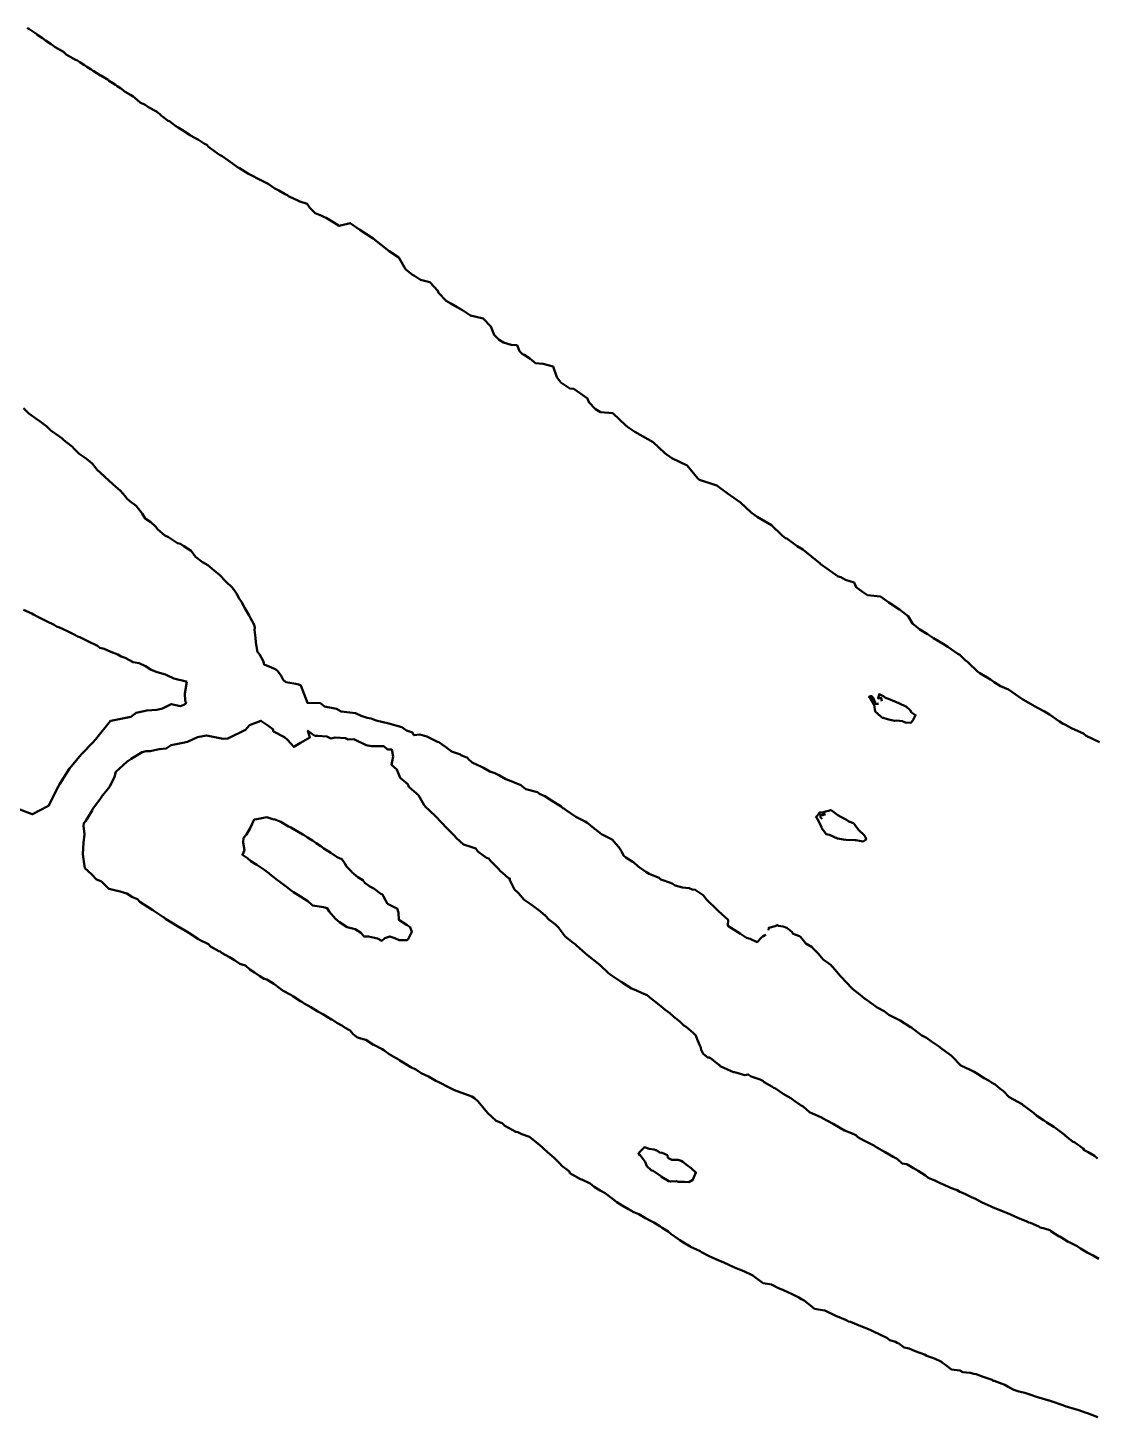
# Model space of a CAD drawing. Extents: x 64423 to 71245, y 9511 to 12464.
# Drawn here: x 69029 to 69539, y 10412 to 11077 of the extents above; entities that cross this region are included whole.
import ezdxf

# ---------------------------------------------------------------- set-up
doc = ezdxf.new("R2010")
doc.units = 0
doc.header["$MEASUREMENT"] = 0
doc.layers.add('contour', color=7, linetype='CONTINUOUS', lineweight=50, true_color=0x0000d1)

msp = doc.modelspace()

# ---------------------------------------------------------------- linework, layer by layer
at = {"layer": 'contour'}
for points in [[(69028.755329, 11076.725489, 0), (69029.126918, 11076.376195, 0), (69029.459298, 11076.242356, 0), (69033.314249, 11073.629881, 0), (69033.338044, 11073.608881, 0), (69033.37177, 11073.590826, 0), (69035.969492, 11071.748814, 0), (69037.514971, 11070.696645, 0), (69040.186957, 11068.886701, 0), (69042.103794, 11067.415931, 0), (69046.120902, 11065.154015, 0), (69047.390107, 11063.884645, 0), (69051.895318, 11061.463599, 0), (69052.448454, 11061.205608, 0), (69053.837428, 11060.357918, 0), (69056.095968, 11058.855777, 0), (69057.289572, 11058.134125, 0), (69059.369627, 11056.805726, 0), (69060.328047, 11056.064102, 0), (69063.839155, 11053.975416, 0), (69063.927089, 11053.925178, 0), (69067.400779, 11051.762268, 0), (69067.679304, 11051.574701, 0), (69070.966804, 11049.408827, 0), (69071.785351, 11048.75075, 0), (69073.339418, 11047.855277, 0), (69075.613716, 11046.022758, 0), (69078.067424, 11044.696535, 0), (69079.360215, 11043.927121, 0), (69080.123638, 11043.304976, 0), (69082.714509, 11041.07084, 0), (69085.077127, 11039.845752, 0), (69086.758847, 11038.775514, 0), (69089.298515, 11037.396913, 0), (69090.546043, 11036.732611, 0), (69092.203179, 11035.394338, 0), (69093.006229, 11034.631092, 0), (69094.075917, 11033.883575, 0), (69095.835187, 11032.420937, 0), (69096.847398, 11031.898011, 0), (69099.803039, 11029.7448, 0), (69100.944827, 11029.033699, 0), (69102.983527, 11027.726563, 0), (69106.695053, 11025.317511, 0), (69106.741033, 11025.290613, 0), (69106.78435, 11025.275436, 0), (69110.608546, 11023.108067, 0), (69113.436689, 11021.218673, 0), (69114.646831, 11020.790062, 0), (69115.45092, 11019.869123, 0), (69118.511429, 11017.566176, 0), (69120.722594, 11016.037321, 0), (69121.883644, 11015.269987, 0), (69124.595783, 11013.455263, 0), (69125.756814, 11012.658143, 0), (69129.827389, 11009.739027, 0), (69130.038847, 11009.713635, 0), (69130.173551, 11009.554228, 0), (69134.541267, 11006.935023, 0), (69136.713287, 11005.832329, 0), (69138.525148, 11004.808905, 0), (69139.506491, 11004.336859, 0), (69142.967971, 11002.597567, 0), (69143.881427, 11002.096298, 0), (69147.092451, 10999.839583, 0), (69149.09604, 10998.873, 0), (69152.07827, 10997.122683, 0), (69153.179178, 10996.659611, 0), (69153.702546, 10996.133847, 0), (69156.323736, 10994.974774, 0), (69158.142807, 10994.090254, 0), (69159.122998, 10993.586474, 0), (69162.616087, 10992.49141, 0), (69163.892031, 10990.641947, 0), (69166.399847, 10988.125257, 0), (69169.60285, 10986.784345, 0), (69170.797623, 10986.151726, 0), (69171.720102, 10985.884239, 0), (69175.279362, 10983.621443, 0), (69177.891783, 10981.983298, 0), (69183.162213, 10983.339238, 0), (69187.795085, 10980.148706, 0), (69194.096107, 10976.026237, 0), (69201.750333, 10969.937575, 0), (69206.375252, 10966.910761, 0), (69209.648144, 10961.344579, 0), (69212.962789, 10958.607448, 0), (69213.884482, 10958.091777, 0), (69216.744798, 10956.185074, 0), (69221.286288, 10955.076705, 0), (69225.109569, 10950.943387, 0), (69225.392109, 10950.007434, 0), (69229.070984, 10946.150583, 0), (69231.294551, 10944.857462, 0), (69234.278467, 10943.19622, 0), (69236.901825, 10941.621865, 0), (69240.706382, 10939.16165, 0), (69246.795132, 10937.663131, 0), (69250.457, 10933.961271, 0), (69251.940494, 10929.9732, 0), (69254.445417, 10927.585411, 0), (69256.371393, 10926.210077, 0), (69260.11189, 10925.071177, 0), (69262.93414, 10925.002421, 0), (69264.127216, 10922.147174, 0), (69265.455459, 10920.69529, 0), (69266.342578, 10920.39026, 0), (69268.961668, 10918.631788, 0), (69271.794491, 10916.281971, 0), (69275.48208, 10915.985821, 0), (69280.154857, 10914.742822, 0), (69282.006382, 10909.725522, 0), (69283.894644, 10907.109522, 0), (69288.087897, 10904.264242, 0), (69290.046887, 10904.130475, 0), (69295.412807, 10900.313643, 0), (69296.596099, 10899.478822, 0), (69297.202343, 10897.731078, 0), (69300.49894, 10894.285443, 0), (69302.884223, 10892.872406, 0), (69308.682806, 10892.363651, 0), (69314.875744, 10886.579849, 0), (69316.37688, 10885.466543, 0), (69319.157918, 10883.449772, 0), (69327.96657, 10878.643148, 0), (69333.622319, 10873.274638, 0), (69336.983129, 10870.868089, 0), (69344.275993, 10867.44678, 0), (69349.281042, 10861.182085, 0), (69350.139829, 10860.582717, 0), (69358.498117, 10857.859517, 0), (69363.369029, 10854.116044, 0), (69369.719422, 10849.698038, 0), (69374.803557, 10844.958133, 0), (69377.772293, 10842.893191, 0), (69384.599275, 10838.908779, 0), (69389.60851, 10833.91598, 0), (69391.212289, 10832.726835, 0), (69391.949653, 10832.487829, 0), (69396.801552, 10828.897707, 0), (69398.826447, 10827.80133, 0), (69399.514106, 10827.323307, 0), (69407.789954, 10820.523604, 0), (69407.894732, 10820.451107, 0), (69408.251706, 10820.152349, 0), (69416.484073, 10814.383808, 0), (69417.666413, 10814.040378, 0), (69420.030013, 10812.697857, 0), (69424.089274, 10811.404522, 0), (69425.016631, 10809.313908, 0), (69428.128831, 10807.001281, 0), (69430.509543, 10805.488332, 0), (69436.735316, 10804.727874, 0), (69440.637141, 10801.915596, 0), (69445.741388, 10798.530627, 0), (69449.940376, 10795.440883, 0), (69451.912221, 10791.80349, 0), (69455.514654, 10788.938039, 0), (69459.168282, 10786.839225, 0), (69462.074582, 10784.78158, 0), (69466.571235, 10782.164343, 0), (69468.936891, 10780.74236, 0), (69473.692693, 10777.420255, 0), (69474.567197, 10776.952749, 0), (69477.160156, 10774.393941, 0), (69478.253748, 10773.586738, 0), (69479.227443, 10772.499163, 0), (69482.393861, 10769.578154, 0), (69483.113534, 10768.978865, 0), (69484.127552, 10768.106853, 0), (69489.346246, 10765.026134, 0), (69491.057262, 10763.782698, 0), (69493.98846, 10761.818027, 0), (69497.869121, 10760.236213, 0), (69504.273905, 10755.771799, 0), (69504.678786, 10755.534541, 0), (69504.77975, 10755.463008, 0), (69505.013751, 10755.315938, 0), (69511.742063, 10751.563303, 0), (69515.06026, 10749.771885, 0), (69517.511878, 10748.40099, 0), (69522.341131, 10744.945307, 0), (69524.051855, 10743.815189, 0), (69524.829089, 10743.487783, 0), (69528.351257, 10741.586645, 0), (69533.742477, 10739.262717, 0), (69534.956332, 10738.167188, 0), (69541.323536, 10735.17881, 0)], [(69027.006555, 10894.757112, 0), (69029.490012, 10892.349798, 0), (69032.895231, 10889.912455, 0), (69034.851623, 10888.498682, 0), (69038.075983, 10886.076457, 0), (69040.053489, 10884.172156, 0), (69043.747231, 10881.610714, 0), (69045.261088, 10880.465565, 0), (69046.321331, 10879.522256, 0), (69049.791311, 10876.743556, 0), (69050.309911, 10876.288893, 0), (69050.923145, 10875.722772, 0), (69053.616461, 10872.926663, 0), (69056.470031, 10871.048361, 0), (69057.94001, 10869.982377, 0), (69059.821625, 10868.295302, 0), (69060.520324, 10867.480602, 0), (69062.156249, 10865.363196, 0), (69065.511714, 10862.33878, 0), (69065.696784, 10862.156447, 0), (69065.753945, 10862.130588, 0), (69065.78432, 10862.070039, 0), (69069.61768, 10858.455788, 0), (69071.004783, 10857.316644, 0), (69073.32411, 10855.254278, 0), (69075.60024, 10852.762716, 0), (69076.304326, 10851.639593, 0), (69077.762733, 10850.341405, 0), (69080.901378, 10848.074354, 0), (69083.623554, 10844.495841, 0), (69085.13528, 10842.034079, 0), (69087.854118, 10840.243593, 0), (69090.2639, 10838.148548, 0), (69091.073389, 10836.941086, 0), (69094.48144, 10833.942437, 0), (69096.235971, 10833.18956, 0), (69100.536006, 10830.320756, 0), (69102.001824, 10829.995521, 0), (69103.681564, 10828.782748, 0), (69107.045415, 10826.676991, 0), (69109.147029, 10823.768394, 0), (69112.607983, 10821.163689, 0), (69115.029092, 10819.676782, 0), (69119.12519, 10816.487783, 0), (69119.893071, 10815.801324, 0), (69120.5105, 10815.347758, 0), (69123.807129, 10811.846504, 0), (69126.509316, 10809.256657, 0), (69127.595757, 10808.12368, 0), (69128.819446, 10806.183308, 0), (69130.122388, 10803.775917, 0), (69131.24256, 10802.15124, 0), (69132.780778, 10799.179153, 0), (69134.795927, 10795.706285, 0), (69134.946403, 10795.386744, 0), (69135.322841, 10794.66178, 0), (69137.247529, 10791.183553, 0), (69137.541208, 10789.998695, 0), (69137.460743, 10788.756437, 0), (69137.843117, 10785.079453, 0), (69138.096122, 10782.894133, 0), (69138.606023, 10778.987211, 0), (69138.735178, 10778.546905, 0), (69139.848511, 10777.179413, 0), (69141.529857, 10774.049977, 0), (69141.997572, 10772.278234, 0), (69145.52604, 10770.86843, 0), (69147.545304, 10769.791322, 0), (69148.595005, 10769.121634, 0), (69150.115757, 10766.887561, 0), (69151.151541, 10764.963155, 0), (69152.311974, 10763.841829, 0), (69157.087307, 10762.972578, 0), (69158.514952, 10762.717577, 0), (69158.936106, 10762.460308, 0), (69159.572331, 10762.21534, 0), (69162.678852, 10753.882712, 0), (69168.948307, 10753.730673, 0), (69170.836662, 10752.144348, 0), (69176.625236, 10751.036572, 0), (69178.778657, 10749.85093, 0), (69185.673097, 10748.961012, 0), (69188.357586, 10747.763104, 0), (69191.342909, 10746.713704, 0), (69193.242671, 10746.376091, 0), (69195.543498, 10745.502294, 0), (69201.570591, 10744.009554, 0), (69205.005295, 10743.097691, 0), (69207.805848, 10742.275274, 0), (69210.12524, 10740.626737, 0), (69212.956609, 10739.759406, 0), (69213.644885, 10738.399171, 0), (69216.44031, 10738.758083, 0), (69219.849707, 10737.769544, 0), (69223.586893, 10735.921848, 0), (69224.814826, 10735.34289, 0), (69225.536068, 10735.099402, 0), (69228.781306, 10732.913477, 0), (69231.350079, 10730.805343, 0), (69231.847004, 10730.526957, 0), (69232.092269, 10730.504496, 0), (69235.88849, 10729.146626, 0), (69236.06664, 10728.9543, 0), (69237.288226, 10728.370718, 0), (69239.19276, 10727.573654, 0), (69239.67591, 10727.033964, 0), (69241.467474, 10725.335582, 0), (69244.166483, 10724.17585, 0), (69245.56474, 10723.416008, 0), (69246.844928, 10722.798024, 0), (69249.903215, 10721.158667, 0), (69252.271235, 10720.29082, 0), (69254.495761, 10719.187199, 0), (69257.614942, 10717.415374, 0), (69260.180677, 10716.514711, 0), (69264.70599, 10714.50904, 0), (69267.11741, 10712.669243, 0), (69272.647428, 10711.173082, 0), (69273.718008, 10710.440006, 0), (69276.216551, 10709.25615, 0), (69279.419408, 10707.25505, 0), (69283.948378, 10704.342418, 0), (69284.864217, 10703.560713, 0), (69285.267474, 10703.399507, 0), (69285.944115, 10702.870534, 0), (69291.108471, 10699.377057, 0), (69295.55376, 10697.132832, 0), (69296.265801, 10696.746175, 0), (69299.617269, 10693.942972, 0), (69300.10501, 10693.543138, 0), (69300.217109, 10693.469082, 0), (69303.339661, 10691.070504, 0), (69307.721692, 10688.876277, 0), (69308.195891, 10688.636149, 0), (69308.489219, 10688.48265, 0), (69309.251324, 10687.607764, 0), (69311.533552, 10684.873239, 0), (69312.939796, 10682.945154, 0), (69313.758233, 10680.995612, 0), (69314.989665, 10679.962035, 0), (69317.989656, 10678.056573, 0), (69318.645217, 10677.71075, 0), (69320.675826, 10675.77156, 0), (69322.386587, 10674.531768, 0), (69324.515709, 10673.038272, 0), (69326.052994, 10672.148489, 0), (69326.457545, 10671.935754, 0), (69330.843711, 10670.201779, 0), (69331.74262, 10669.516795, 0), (69336.313903, 10667.893861, 0), (69337.027929, 10667.609139, 0), (69338.555173, 10666.583251, 0), (69342.047553, 10665.661243, 0), (69345.290329, 10665.253958, 0), (69346.723636, 10664.593857, 0), (69348.157649, 10664.517852, 0), (69351.890614, 10662.029352, 0), (69353.633143, 10659.794827, 0), (69358.549579, 10655.001272, 0), (69358.828958, 10654.709606, 0), (69359.178933, 10654.33659, 0), (69363.79648, 10650.144799, 0), (69363.772376, 10647.318853, 0), (69368.435506, 10644.259969, 0), (69369.832252, 10643.493188, 0), (69372.576589, 10641.609969, 0), (69374.30105, 10641.096381, 0), (69377.697003, 10639.481323, 0), (69379.881731, 10641.839661, 0), (69380.364444, 10642.226171, 0), (69381.176343, 10642.594149, 0), (69381.947123, 10643.160171, 0)], [(69027.038342, 10798.389151, 0), (69030.869312, 10796.63235, 0), (69031.665781, 10796.23748, 0), (69034.079387, 10794.889759, 0), (69036.380657, 10793.807173, 0), (69038.010844, 10792.988353, 0), (69041.695597, 10791.174541, 0), (69042.717922, 10790.489425, 0), (69043.884481, 10790.113961, 0), (69047.994996, 10788.213113, 0), (69051.779601, 10786.343631, 0), (69052.746214, 10785.642258, 0), (69053.887283, 10785.369335, 0), (69057.64139, 10783.428542, 0), (69062.38742, 10781.183631, 0), (69063.466858, 10780.304099, 0), (69065.568048, 10779.775803, 0), (69068.788964, 10778.279611, 0), (69072.022263, 10777.099948, 0), (69073.696009, 10776.102586, 0), (69075.627398, 10775.421764, 0), (69079.376652, 10773.438362, 0), (69082.284282, 10772.848771, 0), (69085.269495, 10771.481045, 0), (69087.97824, 10769.764901, 0), (69090.915885, 10768.599211, 0), (69094.840846, 10767.469762, 0), (69095.52125, 10767.078157, 0), (69098.893133, 10765.599998, 0), (69104.696395, 10764.186821, 0), (69104.994112, 10764.024035, 0), (69104.153736, 10758.394814, 0), (69104.304651, 10754.981388, 0), (69104.67855, 10753.789158, 0), (69103.601753, 10752.943364, 0), (69102.074512, 10752.366169, 0), (69097.629166, 10753.302756, 0), (69093.393724, 10751.269369, 0), (69090.773989, 10750.541635, 0), (69085.943778, 10750.231306, 0), (69080.869738, 10749.072361, 0), (69078.297653, 10747.270612, 0), (69068.723441, 10745.318335, 0), (69068.625304, 10745.243923, 0), (69061.439061, 10736.360842, 0), (69060.113412, 10735.001465, 0), (69054.643104, 10729.349426, 0), (69049.721205, 10723.464701, 0), (69049.017846, 10722.518464, 0), (69044.259327, 10715.237999, 0), (69042.881157, 10712.60061, 0), (69039.092182, 10704.855708, 0), (69039.022073, 10704.666474, 0), (69038.609083, 10704.443822, 0), (69031.312417, 10700.654474, 0), (69031.234566, 10700.609956, 0), (69031.145051, 10700.688421, 0), (69025.175018, 10702.848162, 0)], [(69435.73215, 10753.430771, 0), (69433.977034, 10753.375926, 0), (69434.137553, 10754.011816, 0), (69433.169936, 10756.352793, 0), (69432.47023, 10757.106669, 0), (69431.875335, 10757.10637, 0), (69431.165899, 10756.86927, 0), (69431.743522, 10756.305916, 0), (69433.468556, 10753.298016, 0), (69433.687111, 10753.013831, 0), (69434.138652, 10749.821272, 0), (69436.891326, 10747.314671, 0), (69437.714281, 10746.730847, 0), (69438.029583, 10746.690864, 0), (69440.035508, 10746.097416, 0), (69443.389065, 10745.264333, 0), (69444.354607, 10745.406113, 0), (69447.180303, 10745.084209, 0), (69447.241306, 10745.007504, 0), (69447.345066, 10744.974932, 0), (69448.70016, 10744.500319, 0), (69451.217724, 10744.436582, 0), (69452.091967, 10745.529262, 0), (69453.423523, 10748.083349, 0), (69451.583905, 10749.226936, 0), (69450.886131, 10750.422867, 0), (69449.075944, 10752.058, 0), (69448.933467, 10752.105921, 0), (69448.815582, 10752.214491, 0), (69445.511271, 10753.735705, 0), (69443.534279, 10754.494646, 0), (69440.526387, 10755.771568, 0), (69439.088767, 10756.252606, 0), (69438.177299, 10757.094542, 0), (69437.277589, 10757.366135, 0), (69436.025863, 10758.039569, 0), (69435.541202, 10756.018995, 0), (69437.068039, 10756.281399, 0), (69437.287709, 10754.718487, 0)], [(69540.541184, 10412.314954, 0), (69535.704751, 10414.214779, 0), (69535.003656, 10414.451944, 0), (69531.039612, 10415.770318, 0), (69529.815606, 10416.114072, 0), (69529.301708, 10416.334452, 0), (69525.049036, 10417.600683, 0), (69523.791021, 10418.020057, 0), (69518.219773, 10420.021164, 0), (69517.462979, 10420.275165, 0), (69517.20567, 10420.286681, 0), (69516.633304, 10420.540619, 0), (69511.278536, 10422.099997, 0), (69508.600477, 10423.080948, 0), (69505.678338, 10423.945062, 0), (69502.890897, 10424.57184, 0), (69500.453563, 10425.347062, 0), (69497.740452, 10426.889384, 0), (69496.191004, 10427.803219, 0), (69491.063969, 10429.672804, 0), (69490.517649, 10429.685772, 0), (69490.0634, 10430.140159, 0), (69485.737023, 10431.635175, 0), (69482.359841, 10432.932637, 0), (69481.327151, 10433.110051, 0), (69479.624516, 10433.472004, 0), (69476.059929, 10433.913344, 0), (69474.566846, 10434.576844, 0), (69470.652645, 10435.105471, 0), (69467.300613, 10437.658729, 0), (69466.397446, 10438.387766, 0), (69465.908625, 10438.856111, 0), (69462.439258, 10440.380521, 0), (69459.712517, 10441.41401, 0), (69458.502731, 10441.878946, 0), (69457.653877, 10442.243212, 0), (69453.191186, 10443.919564, 0), (69450.324799, 10445.203039, 0), (69447.948044, 10445.687063, 0), (69445.475141, 10447.563917, 0), (69444.71467, 10447.919754, 0), (69443.78333, 10448.340809, 0), (69441.090604, 10449.21806, 0), (69439.638754, 10450.309725, 0), (69437.079516, 10451.548794, 0), (69432.642929, 10453.640774, 0), (69431.745352, 10454.037504, 0), (69427.20757, 10455.854179, 0), (69422.389078, 10457.90942, 0), (69421.314194, 10458.041992, 0), (69420.888137, 10458.45565, 0), (69419.997648, 10458.862037, 0), (69415.278282, 10460.796414, 0), (69410.428619, 10463.202389, 0), (69410.242162, 10463.29666, 0), (69409.952923, 10463.358547, 0), (69405.159164, 10464.192058, 0), (69403.172478, 10465.733671, 0), (69400.151375, 10468.110414, 0), (69398.89319, 10468.749661, 0), (69397.575119, 10469.576806, 0), (69394.484278, 10471.079952, 0), (69390.319332, 10472.998543, 0), (69389.266624, 10473.514926, 0), (69387.886888, 10474.003973, 0), (69384.514015, 10475.721404, 0), (69380.635857, 10476.487806, 0), (69380.056187, 10476.707203, 0), (69375.854795, 10479.905118, 0), (69375.697752, 10480.018433, 0), (69375.380924, 10480.170472, 0), (69371.300602, 10482.073495, 0), (69369.229994, 10482.933417, 0), (69366.920901, 10483.91765, 0), (69364.552662, 10484.944518, 0), (69361.544353, 10486.444472, 0), (69359.359455, 10487.279304, 0), (69356.214652, 10488.611119, 0), (69354.696411, 10489.376658, 0), (69351.07102, 10491.292867, 0), (69350.529227, 10491.735823, 0), (69350.095564, 10491.835084, 0), (69345.840364, 10493.843473, 0), (69345.811878, 10493.870107, 0), (69345.740312, 10493.897686, 0), (69342.426805, 10495.873191, 0), (69340.752873, 10496.932186, 0), (69338.573911, 10498.510014, 0), (69336.671944, 10499.849903, 0), (69335.210489, 10501.102807, 0), (69332.326544, 10502.911666, 0), (69331.261194, 10503.645432, 0), (69328.366342, 10505.474207, 0), (69327.092329, 10506.099266, 0), (69324.275565, 10507.567199, 0), (69321.075207, 10509.35852, 0), (69318.706796, 10510.439223, 0), (69316.200096, 10511.744467, 0), (69313.161707, 10513.593024, 0), (69310.61753, 10515.184354, 0), (69307.697633, 10517.373447, 0), (69305.103843, 10519.410415, 0), (69302.597053, 10520.740471, 0), (69299.873119, 10522.549297, 0), (69297.804046, 10524.073145, 0), (69293.967318, 10526.002494, 0), (69293.71302, 10526.062062, 0), (69293.319332, 10526.155092, 0), (69289.335106, 10528.4456, 0), (69288.175291, 10529.058339, 0), (69287.941935, 10529.804844, 0), (69284.390231, 10532.498716, 0), (69283.419227, 10533.605305, 0), (69280.446955, 10536.43547, 0), (69277.422611, 10539.110081, 0), (69275.380314, 10540.9148, 0), (69273.643406, 10542.586314, 0), (69270.619348, 10544.929729, 0), (69268.83053, 10546.360266, 0), (69265.193806, 10547.663543, 0), (69263.336819, 10548.617609, 0), (69262.400664, 10548.755434, 0), (69257.083741, 10551.583773, 0), (69255.856537, 10552.964102, 0), (69252.938338, 10554.091134, 0), (69248.782043, 10557.938182, 0), (69244.30253, 10563.278632, 0), (69242.605394, 10564.895524, 0), (69241.287919, 10565.704638, 0), (69233.093596, 10568.750742, 0), (69232.671926, 10568.927354, 0), (69230.097544, 10570.124988, 0), (69225.857564, 10572.298813, 0), (69225.478168, 10572.475821, 0), (69224.099633, 10573.109663, 0), (69220.588326, 10575.251797, 0), (69217.127924, 10576.815541, 0), (69215.029625, 10578.249322, 0), (69214.493621, 10578.661472, 0), (69212.100062, 10579.757301, 0), (69210.052449, 10581.016759, 0), (69206.839661, 10582.954214, 0), (69205.893683, 10583.633373, 0), (69205.77582, 10583.71101, 0), (69205.150779, 10583.959507, 0), (69201.84611, 10585.927258, 0), (69199.25001, 10587.795732, 0), (69198.409434, 10588.272822, 0), (69194.503201, 10590.35284, 0), (69194.328427, 10590.442009, 0), (69190.609857, 10592.84198, 0), (69190.035003, 10592.92772, 0), (69188.21082, 10593.466606, 0), (69186.290797, 10594.103654, 0), (69185.931994, 10594.401493, 0), (69184.572579, 10595.500016, 0), (69183.139595, 10597.165635, 0), (69180.728931, 10598.577178, 0), (69179.691331, 10599.373432, 0), (69179.485187, 10599.514965, 0), (69176.798571, 10600.959145, 0), (69174.620201, 10602.268474, 0), (69174.20063, 10602.496396, 0), (69169.994867, 10604.975993, 0), (69167.712956, 10606.348514, 0), (69164.40416, 10608.388826, 0), (69161.10551, 10610.085517, 0), (69160.019363, 10610.933117, 0), (69159.410585, 10611.289219, 0), (69155.679688, 10613.706865, 0), (69154.829023, 10614.354958, 0), (69151.162825, 10616.245742, 0), (69150.680901, 10616.503592, 0), (69147.787379, 10618.684822, 0), (69146.668587, 10619.484029, 0), (69143.304193, 10621.607051, 0), (69141.961788, 10621.988622, 0), (69139.905906, 10623.215817, 0), (69137.387217, 10624.948047, 0), (69135.1309, 10626.358932, 0), (69133.151866, 10628.306961, 0), (69130.461997, 10629.16089, 0), (69127.883401, 10630.791839, 0), (69125.371846, 10632.243878, 0), (69121.667437, 10634.409729, 0), (69121.057695, 10634.970137, 0), (69120.311291, 10635.184922, 0), (69116.419903, 10637.441322, 0), (69115.459986, 10638.548207, 0), (69110.833664, 10640.788099, 0), (69110.719081, 10640.85729, 0), (69110.673545, 10640.888416, 0), (69105.987662, 10643.911607, 0), (69104.348273, 10644.908403, 0), (69100.571894, 10647.189619, 0), (69094.896155, 10650.704804, 0), (69094.495056, 10651.025192, 0), (69094.351106, 10651.099374, 0), (69093.990007, 10651.27863, 0), (69088.806305, 10654.742687, 0), (69086.571069, 10656.17849, 0), (69082.640146, 10658.807341, 0), (69081.41584, 10659.997998, 0), (69079.150083, 10660.935598, 0), (69076.378427, 10662.773783, 0), (69072.126299, 10664.027409, 0), (69072.016326, 10664.049571, 0), (69071.686649, 10664.085651, 0), (69067.944197, 10664.945753, 0), (69067.608048, 10665.08183, 0), (69064.405123, 10668.322225, 0), (69063.964199, 10668.580746, 0), (69061.923244, 10669.415662, 0), (69059.414156, 10672.000979, 0), (69056.29328, 10674.877273, 0), (69055.658533, 10679.219495, 0), (69055.36477, 10681.606706, 0), (69055.573568, 10686.935065, 0), (69056.107727, 10691.164867, 0), (69055.601248, 10695.050016, 0), (69055.774718, 10696.384475, 0), (69056.688477, 10697.509423, 0), (69059.756259, 10702.47093, 0), (69060.02965, 10703.041319, 0), (69063.880294, 10708.399688, 0), (69064.287055, 10708.957915, 0), (69067.558731, 10713.126317, 0), (69068.307428, 10713.847323, 0), (69070.401644, 10718.523751, 0), (69071.122365, 10720.925506, 0), (69076.427958, 10725.711985, 0), (69078.398771, 10727.147411, 0), (69083.726672, 10730.344649, 0), (69085.535014, 10730.78342, 0), (69087.453971, 10730.771499, 0), (69091.794166, 10731.694376, 0), (69095.215596, 10732.139774, 0), (69097.580617, 10733.678453, 0), (69103.121368, 10734.741575, 0), (69105.357071, 10735.228211, 0), (69110.156556, 10737.492893, 0), (69114.388403, 10738.356452, 0), (69122.436842, 10736.701336, 0), (69124.679363, 10736.852046, 0), (69133.094256, 10741.042092, 0), (69135.023793, 10743.208633, 0), (69140.477768, 10745.332499, 0), (69144.290858, 10742.839667, 0), (69146.201605, 10741.26117, 0), (69146.456831, 10740.234573, 0), (69151.706022, 10737.561093, 0), (69153.202205, 10736.162943, 0), (69156.183208, 10732.865714, 0), (69159.404757, 10734.831652, 0), (69163.901806, 10737.378162, 0), (69162.905881, 10740.55624, 0), (69166.296077, 10738.188363, 0), (69167.661393, 10738.141478, 0), (69171.934004, 10737.857043, 0), (69173.918625, 10736.948235, 0), (69175.973879, 10737.360804, 0), (69180.870398, 10736.984242, 0), (69182.11216, 10736.43409, 0), (69184.874465, 10736.494132, 0), (69190.831852, 10733.663231, 0), (69193.296433, 10733.160096, 0), (69199.186664, 10733.190336, 0), (69201.043874, 10731.683539, 0), (69203.126597, 10731.562207, 0), (69203.618614, 10728.225975, 0), (69202.871453, 10724.277032, 0), (69205.504766, 10722.017404, 0), (69207.077417, 10718.084098, 0), (69210.646453, 10715.077532, 0), (69211.24649, 10713.770744, 0), (69212.63831, 10712.530187, 0), (69215.798217, 10709.800081, 0), (69218.537637, 10704.978305, 0), (69218.760538, 10704.664024, 0), (69219.040108, 10704.360123, 0), (69223.69371, 10700.000588, 0), (69227.237336, 10696.223161, 0), (69228.848027, 10694.403887, 0), (69232.714452, 10690.632422, 0), (69234.02743, 10689.262662, 0), (69237.307583, 10686.206578, 0), (69240.831175, 10685.063084, 0), (69243.144651, 10684.287176, 0), (69244.135145, 10682.857425, 0), (69248.266221, 10679.850768, 0), (69249.369551, 10679.559064, 0), (69250.103232, 10678.496106, 0), (69254.107945, 10674.503029, 0), (69254.911026, 10673.521424, 0), (69258.828906, 10670.12504, 0), (69259.530128, 10669.886309, 0), (69259.529923, 10669.185251, 0), (69261.776954, 10664.705078, 0), (69263.651317, 10662.947924, 0), (69266.351348, 10659.798966, 0), (69269.198402, 10657.735917, 0), (69272.302725, 10655.556026, 0), (69274.112326, 10654.11831, 0), (69276.590949, 10652.089001, 0), (69278.060445, 10650.374352, 0), (69281.269858, 10647.913752, 0), (69282.386789, 10646.843836, 0), (69282.702171, 10646.58735, 0), (69283.105553, 10646.002529, 0), (69285.887359, 10642.193771, 0), (69289.725048, 10639.166851, 0), (69290.650752, 10638.559546, 0), (69291.232889, 10638.01747, 0), (69295.705521, 10634.134494, 0), (69296.46568, 10633.405412, 0), (69296.682923, 10633.209546, 0), (69301.84551, 10629.107632, 0), (69302.806825, 10628.351966, 0), (69306.415671, 10624.798948, 0), (69307.48296, 10623.993565, 0), (69312.692789, 10620.526335, 0), (69312.995477, 10620.287872, 0), (69313.140892, 10620.175933, 0), (69317.607699, 10617.329243, 0), (69319.703864, 10616.575915, 0), (69322.415507, 10615.296896, 0), (69325.122257, 10614.088782, 0), (69327.257945, 10612.380305, 0), (69330.090114, 10610.127334, 0), (69331.901816, 10608.717818, 0), (69333.741144, 10607.046077, 0), (69335.915769, 10605.462579, 0), (69337.780961, 10603.937206, 0), (69340.923418, 10601.408, 0), (69342.668418, 10599.675703, 0), (69343.847489, 10598.922279, 0), (69347.047565, 10596.195326, 0), (69348.352758, 10594.843588, 0), (69348.960191, 10593.128583, 0), (69350.201219, 10590.326607, 0), (69350.863057, 10589.133414, 0), (69350.979546, 10587.938714, 0), (69351.98268, 10586.051847, 0), (69354.112777, 10584.276599, 0), (69354.779129, 10584.278257, 0), (69355.386286, 10584.062484, 0), (69359.272358, 10581.00519, 0), (69359.82335, 10580.693645, 0), (69360.00147, 10580.255655, 0), (69363.565167, 10578.546408, 0), (69366.367045, 10577.361597, 0), (69366.910197, 10577.356498, 0), (69367.529934, 10577.211896, 0), (69371.776433, 10575.942124, 0), (69373.48246, 10576.265117, 0), (69374.808356, 10575.266761, 0), (69379.181947, 10573.855101, 0), (69380.49475, 10573.172299, 0), (69380.994501, 10572.473004, 0), (69384.698134, 10570.513886, 0), (69385.73168, 10569.865345, 0), (69386.488784, 10569.507778, 0), (69390.168546, 10566.987703, 0), (69391.232878, 10566.324865, 0), (69393.750088, 10564.862473, 0), (69395.713514, 10563.374428, 0), (69398.800452, 10561.449661, 0), (69399.738669, 10560.866545, 0), (69402.719161, 10558.111386, 0), (69408.522167, 10555.593427, 0), (69408.794178, 10555.550639, 0), (69408.906244, 10555.356669, 0), (69413.788908, 10552.699098, 0), (69413.983363, 10552.613901, 0), (69417.599862, 10550.569802, 0), (69419.540155, 10549.42773, 0), (69422.784068, 10548.11179, 0), (69424.893283, 10547.249228, 0), (69425.886429, 10546.275034, 0), (69428.781373, 10544.701965, 0), (69429.662696, 10544.225147, 0), (69433.87099, 10542.021943, 0), (69434.159146, 10541.840941, 0), (69438.56709, 10539.284125, 0), (69438.936993, 10539.048315, 0), (69442.768885, 10536.883469, 0), (69444.699536, 10535.794929, 0), (69447.027028, 10533.701099, 0), (69449.306956, 10533.292215, 0), (69452.484375, 10531.479363, 0), (69454.669751, 10530.193083, 0), (69458.244396, 10527.952473, 0), (69459.496948, 10526.757418, 0), (69462.649375, 10525.565583, 0), (69465.282589, 10524.220926, 0), (69466.74011, 10523.643737, 0), (69470.210644, 10522.057865, 0), (69473.306775, 10520.908962, 0), (69474.681294, 10520.13691, 0), (69475.171431, 10519.970149, 0), (69477.348707, 10519.016418, 0), (69480.477624, 10517.45776, 0), (69481.828075, 10516.84993, 0), (69485.317164, 10515.011569, 0), (69489.677258, 10513.078563, 0), (69489.955911, 10512.988749, 0), (69490.19676, 10512.825677, 0), (69494.531194, 10511.000627, 0), (69498.948338, 10509.275698, 0), (69499.124513, 10509.204938, 0), (69499.21833, 10509.140648, 0), (69503.508646, 10507.125983, 0), (69506.411233, 10506.082701, 0), (69507.674415, 10505.475159, 0), (69508.376496, 10505.343359, 0), (69512.410117, 10503.460401, 0), (69512.955751, 10503.097019, 0), (69515.102939, 10502.475701, 0), (69517.580605, 10501.789795, 0), (69518.128414, 10501.274859, 0), (69522.059126, 10498.744656, 0), (69522.363684, 10498.689818, 0), (69526.486008, 10496.221686, 0), (69526.606443, 10496.110233, 0), (69530.752806, 10494.088353, 0), (69532.309001, 10492.985331, 0), (69535.574277, 10491.115323, 0), (69538.403563, 10489.63648, 0), (69541.033306, 10487.977848, 0)], [(69186.852293, 10670.513336, 0), (69189.115951, 10669.085705, 0), (69190.223379, 10667.792724, 0), (69192.560548, 10666.078753, 0), (69194.391892, 10665.211018, 0), (69197.847841, 10662.564349, 0), (69198.637723, 10662.19455, 0), (69199.00802, 10661.321823, 0), (69201.067738, 10657.768506, 0), (69204.100943, 10656.287623, 0), (69205.588512, 10655.535072, 0), (69206.264851, 10653.679042, 0), (69206.427637, 10650.096873, 0), (69210.318482, 10647.673627, 0), (69211.746079, 10646.579428, 0), (69212.562261, 10644.383172, 0), (69210.793897, 10640.965614, 0), (69210.270489, 10640.423233, 0), (69206.548762, 10640.371313, 0), (69204.468778, 10641.393086, 0), (69202.16289, 10642.229016, 0), (69199.64969, 10641.459721, 0), (69198.234823, 10640.18913, 0), (69196.258076, 10641.285168, 0), (69191.87625, 10642.184288, 0), (69189.780414, 10642.179669, 0), (69188.006494, 10644.02965, 0), (69185.57136, 10645.721117, 0), (69181.773529, 10646.643365, 0), (69181.658398, 10646.701535, 0), (69177.991072, 10649.094079, 0), (69176.085883, 10650.644846, 0), (69173.162045, 10654.1247, 0), (69172.161711, 10655.741902, 0), (69170.422196, 10656.154233, 0), (69165.222422, 10656.950716, 0), (69164.701735, 10657.501788, 0), (69162.902779, 10659.125995, 0), (69159.332556, 10661.237931, 0), (69156.085424, 10663.404345, 0), (69154.370867, 10664.659715, 0), (69153.309316, 10665.523186, 0), (69149.560482, 10668.353968, 0), (69148.406647, 10669.19411, 0), (69144.808622, 10672.025924, 0), (69144.179144, 10672.519322, 0), (69142.354654, 10673.856973, 0), (69139.965551, 10675.452775, 0), (69138.475601, 10676.457917, 0), (69135.68996, 10678.160596, 0), (69134.113577, 10679.590238, 0), (69131.613244, 10681.25823, 0), (69132.661393, 10683.439025, 0), (69131.953721, 10687.148054, 0), (69132.148466, 10689.29144, 0), (69133.552549, 10690.95101, 0), (69135.270755, 10693.92014, 0), (69137.209183, 10698.10925, 0), (69138.523255, 10698.273937, 0), (69143.249769, 10699.188385, 0), (69146.587122, 10698.186987, 0), (69146.851025, 10698.224224, 0), (69150.057053, 10696.96364, 0), (69153.71132, 10694.767906, 0), (69154.481023, 10694.514122, 0), (69154.82213, 10694.286185, 0), (69160.532427, 10690.981388, 0), (69161.119539, 10690.595392, 0), (69162.719468, 10689.570541, 0), (69165.205181, 10688.08866, 0), (69166.809574, 10686.85267, 0), (69169.139182, 10685.431236, 0), (69170.589374, 10684.329677, 0), (69173.957417, 10682.119894, 0), (69176.873205, 10680.181197, 0), (69179.16069, 10679.179024, 0), (69180.455955, 10677.411779, 0), (69181.425248, 10675.649766, 0), (69183.760017, 10673.227671, 0), (69184.001747, 10672.983664, 0), (69186.852293, 10670.513336, 0)], [(69408.794742, 10698.403789, 0), (69407.950794, 10699.104197, 0), (69408.017362, 10700.524019, 0), (69409.306474, 10700.196161, 0), (69409.283712, 10701.633935, 0), (69407.576888, 10701.511004, 0), (69406.912655, 10700.316975, 0), (69405.91966, 10699.435144, 0), (69407.238439, 10697.252929, 0), (69407.318396, 10697.24738, 0), (69407.275851, 10697.19031, 0), (69408.440334, 10694.508952, 0), (69408.523454, 10694.243687, 0), (69408.561105, 10694.224298, 0), (69410.647403, 10691.193688, 0), (69412.233519, 10690.725599, 0), (69416.122995, 10689.064195, 0), (69416.29066, 10689.002988, 0), (69417.966361, 10688.724001, 0), (69419.86235, 10688.452853, 0), (69420.018422, 10688.570168, 0), (69420.169163, 10688.409836, 0), (69424.584257, 10688.224575, 0), (69424.639279, 10688.308112, 0), (69424.820114, 10688.23247, 0), (69428.465223, 10687.672267, 0), (69429.82682, 10688.503611, 0), (69429.493158, 10689.613547, 0), (69428.862852, 10690.680664, 0), (69426.386644, 10692.968146, 0), (69424.310706, 10695.821502, 0), (69424.130448, 10696.060635, 0), (69423.712336, 10696.350921, 0), (69421.51859, 10697.142581, 0), (69420.405362, 10698.052642, 0), (69417.673607, 10699.385178, 0), (69416.266117, 10700.163351, 0), (69413.135399, 10702.552044, 0), (69413.020978, 10702.620152, 0), (69412.998251, 10702.627428, 0), (69412.962521, 10702.630601, 0), (69412.4133, 10702.485969, 0), (69409.815784, 10701.757094, 0), (69409.844457, 10700.043787, 0)], [(69540.407555, 10536.068516, 0), (69538.988176, 10537.312286, 0), (69535.965431, 10539.061871, 0), (69534.139201, 10540.078119, 0), (69533.611498, 10540.772203, 0), (69529.54654, 10543.680016, 0), (69528.431592, 10544.10948, 0), (69524.949796, 10547.106139, 0), (69524.774274, 10547.168612, 0), (69524.443909, 10547.51123, 0), (69520.722534, 10550.296064, 0), (69519.593981, 10551.117563, 0), (69516.148682, 10553.315911, 0), (69514.696135, 10554.316664, 0), (69511.356695, 10556.409622, 0), (69509.789667, 10557.83594, 0), (69505.406763, 10561.273136, 0), (69504.719865, 10561.539377, 0), (69504.36242, 10562.014924, 0), (69498.269177, 10565.411842, 0), (69495.451568, 10568.152358, 0), (69493.759286, 10569.477821, 0), (69491.438467, 10571.35789, 0), (69489.788319, 10572.312735, 0), (69488.70862, 10573.244433, 0), (69486.190197, 10574.454878, 0), (69483.021337, 10576.46246, 0), (69481.506968, 10577.526215, 0), (69479.56009, 10578.459161, 0), (69475.054518, 10580.56596, 0), (69470.864787, 10584.964039, 0), (69470.405693, 10585.236567, 0), (69465.390942, 10588.995099, 0), (69464.863835, 10589.390053, 0), (69461.134536, 10591.992437, 0), (69458.723457, 10593.71759, 0), (69456.447402, 10594.769977, 0), (69451.849575, 10598.3169, 0), (69451.500228, 10598.644455, 0), (69451.070988, 10598.863794, 0), (69446.024552, 10601.966352, 0), (69444.517608, 10602.870212, 0), (69440.71775, 10604.733278, 0), (69438.465997, 10606.447902, 0), (69435.101326, 10608.281019, 0), (69429.882062, 10612.07643, 0), (69429.414503, 10612.354588, 0), (69429.002479, 10612.559795, 0), (69426.933863, 10614.30702, 0), (69423.440662, 10617.067017, 0), (69422.90719, 10617.449623, 0), (69417.956867, 10622.878242, 0), (69417.60614, 10623.143837, 0), (69413.904013, 10627.530333, 0), (69413.163056, 10628.281862, 0), (69413.03439, 10628.440265, 0), (69409.254802, 10631.254486, 0), (69406.861291, 10634.08324, 0), (69406.715777, 10634.205299, 0), (69404.138926, 10636.769344, 0), (69403.946401, 10637.045863, 0), (69400.940084, 10638.854257, 0), (69398.478314, 10642.028794, 0), (69398.369796, 10642.105742, 0), (69397.938893, 10642.408248, 0), (69395.013972, 10643.509677, 0), (69394.374707, 10644.456953, 0), (69391.865261, 10646.390278, 0), (69390.107647, 10646.9975, 0), (69387.994232, 10647.36069, 0), (69387.232927, 10647.657034, 0), (69386.353417, 10647.086283, 0), (69383.267089, 10646.386204, 0), (69383.1128, 10645.223069, 0)], [(69327.024263, 10530.388476, 0), (69327.442813, 10530.331772, 0), (69327.956216, 10530.146537, 0), (69331.556819, 10527.695109, 0), (69331.946196, 10527.481983, 0), (69331.963615, 10527.214628, 0), (69335.488005, 10525.242451, 0), (69336.333424, 10524.980469, 0), (69339.141776, 10525.187445, 0), (69340.000502, 10524.79167, 0), (69342.952455, 10524.865531, 0), (69345.022609, 10524.718094, 0), (69346.994587, 10525.855823, 0), (69348.460955, 10529.357755, 0), (69346.116401, 10531.371801, 0), (69344.38653, 10532.684183, 0), (69342.212357, 10534.476117, 0), (69341.331923, 10534.903819, 0), (69339.988098, 10535.395357, 0), (69336.870004, 10535.327266, 0), (69334.985775, 10536.357771, 0), (69334.842744, 10537.577459, 0), (69332.254104, 10538.757505, 0), (69331.099096, 10538.895615, 0), (69330.144674, 10539.629254, 0), (69328.458995, 10540.304575, 0), (69326.14449, 10540.720467, 0), (69323.865554, 10541.370348, 0), (69322.147178, 10539.743665, 0), (69321.337012, 10538.880282, 0), (69321.034921, 10538.045381, 0), (69321.708756, 10537.564686, 0), (69324.1984, 10534.367669, 0), (69325.013239, 10532.427318, 0), (69327.024263, 10530.388476, 0)]]:
    msp.add_polyline3d(points, dxfattribs=at)

doc.saveas('drawing.dxf')
